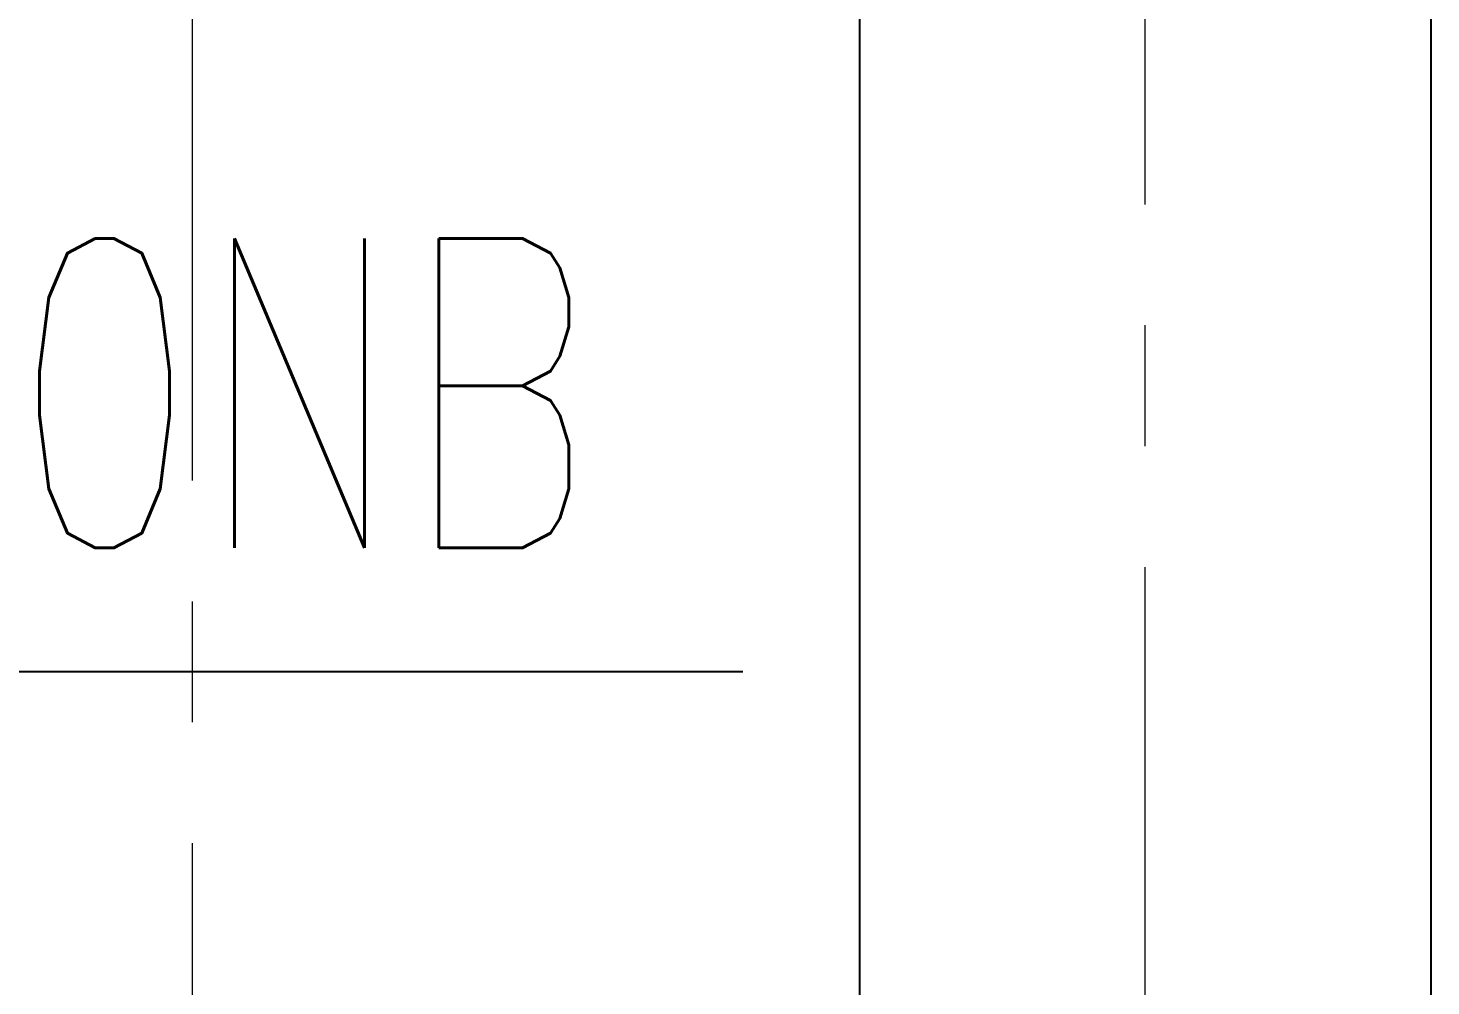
# Model space of a CAD drawing. Header units: millimetres. Extents: x -243837 to -5443, y 40 to 285140.
# Drawn here: x -89408 to -87936, y 125821 to 126827 of the extents above; entities that cross this region are included whole.
import ezdxf

# ---------------------------------------------------------------- set-up
doc = ezdxf.new("R2010")
doc.units = ezdxf.units.MM
doc.linetypes.add('CENTER', pattern=[50.8, 31.75, -6.35, 6.35, -6.35])
doc.linetypes.add('CENTER2', pattern=[1.125, 0.75, -0.125, 0.125, -0.125])
doc.layers.add('DIM', color=1, linetype='Continuous', lineweight=9)
doc.layers.add('R-CENTER', color=1, linetype='CENTER2', lineweight=5)
doc.layers.add('object line', color=4, linetype='Continuous')
doc.styles.add('KA', font='romans.shx', dxfattribs={"width": 0.7})
doc.dimstyles.new('rakesh$0', dxfattribs={"dimscale": 160, "dimtxt": 2.5, "dimasz": 1, "dimexe": 0.8, "dimexo": 0.8, "dimgap": 1, "dimtad": 1, "dimdec": 0, "dimzin": 0, "dimdsep": 46, "dimtxsty": 'KA', "dimblk": 'OBLIQUE', "dimcen": 1.5, "dimclrd": 1, "dimclre": 1, "dimclrt": 2, "dimadec": 0, "dimazin": 0, "dimtfac": 1, "dimtdec": 0, "dimtmove": 0, "dimatfit": 2, "dimfxl": 1, "dimtolj": 1, "dimtzin": 0, "dimlwd": -1, "dimlwe": -1, "dimarcsym": 1})

# ---------------------------------------------------------------- blocks, each defined once
blk = doc.blocks.new('FDFGDGDFGDGD')
at = {"layer": 'object line', "color": 6}
for p, q in [((4200, 32932.2, -169.4), (4200, -2710, -169.4)), ((4800, 32932.2, -169.4), (4800, -2710, -169.4))]:
    blk.add_line(p, q, dxfattribs=at)
at = {"layer": 'R-CENTER', "linetype": 'CENTER', "ltscale": 20}
blk.add_line((4500, -2710, 0), (4500, 32734, 0), dxfattribs=at)
blk = doc.blocks.new('_Oblique')
at = {"color": 0, "linetype": 'ByBlock', "lineweight": -2}
blk.add_line((-0.5, -0.5), (0.5, 0.5), dxfattribs=at)
blk = doc.blocks.new('*D2855')
at = {"color": 1, "ltscale": 10, "transparency": 16777216}
for p, q in [((-3563.1, -586.8), (-3563.1, -534.8)), ((-3836.1, -690.8), (-3563.1, -690.8)), ((-3563.1, -690.8), (-2122.3, -690.8)), ((-3836.1, -774.4), (-3836.1, -846.8))]:
    blk.add_line(p, q, dxfattribs=at)
at = {"layer": 'DEFPOINTS', "color": 0, "ltscale": 10, "transparency": 16777216}
for p in [(-3836.1, -670.4, 6870.3), (-3563.1, -690.8, 6870.3), (-3563.1, -690.8)]:
    blk.add_point(p, dxfattribs=at)
at = {"color": 1, "ltscale": 10, "transparency": 16777216, "xscale": 130, "yscale": 130, "zscale": 130, "rotation": 180}
blk.add_blockref('_Oblique', (-3836.1, -690.8), dxfattribs=at)
at = {"color": 1, "ltscale": 10, "transparency": 16777216, "xscale": 130, "yscale": 130, "zscale": 130}
blk.add_blockref('_Oblique', (-3563.1, -690.8), dxfattribs=at)
at = {"color": 2, "ltscale": 10, "transparency": 16777216, "insert": (-2777.7, -398.3), "char_height": 325, "attachment_point": 5, "style": 'KA'}
blk.add_mtext('\\A1;250NB', dxfattribs=at)
blk = doc.blocks.new('A$C6D9D5851')
at = {"color": 8, "ltscale": 10}
dim = blk.add_linear_dim(base=(-3563.1, -690.8, 21.6), p1=(-3836.1, -670.4, 6891.8), p2=(-3563.1, -690.8, 6891.8), text='250NB', dimstyle='rakesh$0', override={"dimscale": 130, "dimexe": 1.2}, dxfattribs=at)
dim.commit()
dim.dimension.update_dxf_attribs({"geometry": '*D2855', "text_midpoint": (-2777.7, -398.3, 21.6)})

msp = doc.modelspace()

# ---------------------------------------------------------------- linework, layer by layer
at = {"layer": 'R-CENTER', "linetype": 'CENTER', "ltscale": 20}
msp.add_line((-89235.77, 91808.09, -6790.89), (-89235.77, 127521.13, -6797), dxfattribs=at)

# ---------------------------------------------------------------- block references
at = {"layer": 'DIM', "ltscale": 10}
msp.add_blockref('FDFGDGDFGDGD', (-92735.73, 94808.09), dxfattribs=at)

# ---------------------------------------------------------------- next in the draw order: block references
at = {"ltscale": 10}
msp.add_blockref('A$C6D9D5851', (-86535.73, 126842.08, 0), dxfattribs=at)

doc.saveas('drawing.dxf')
